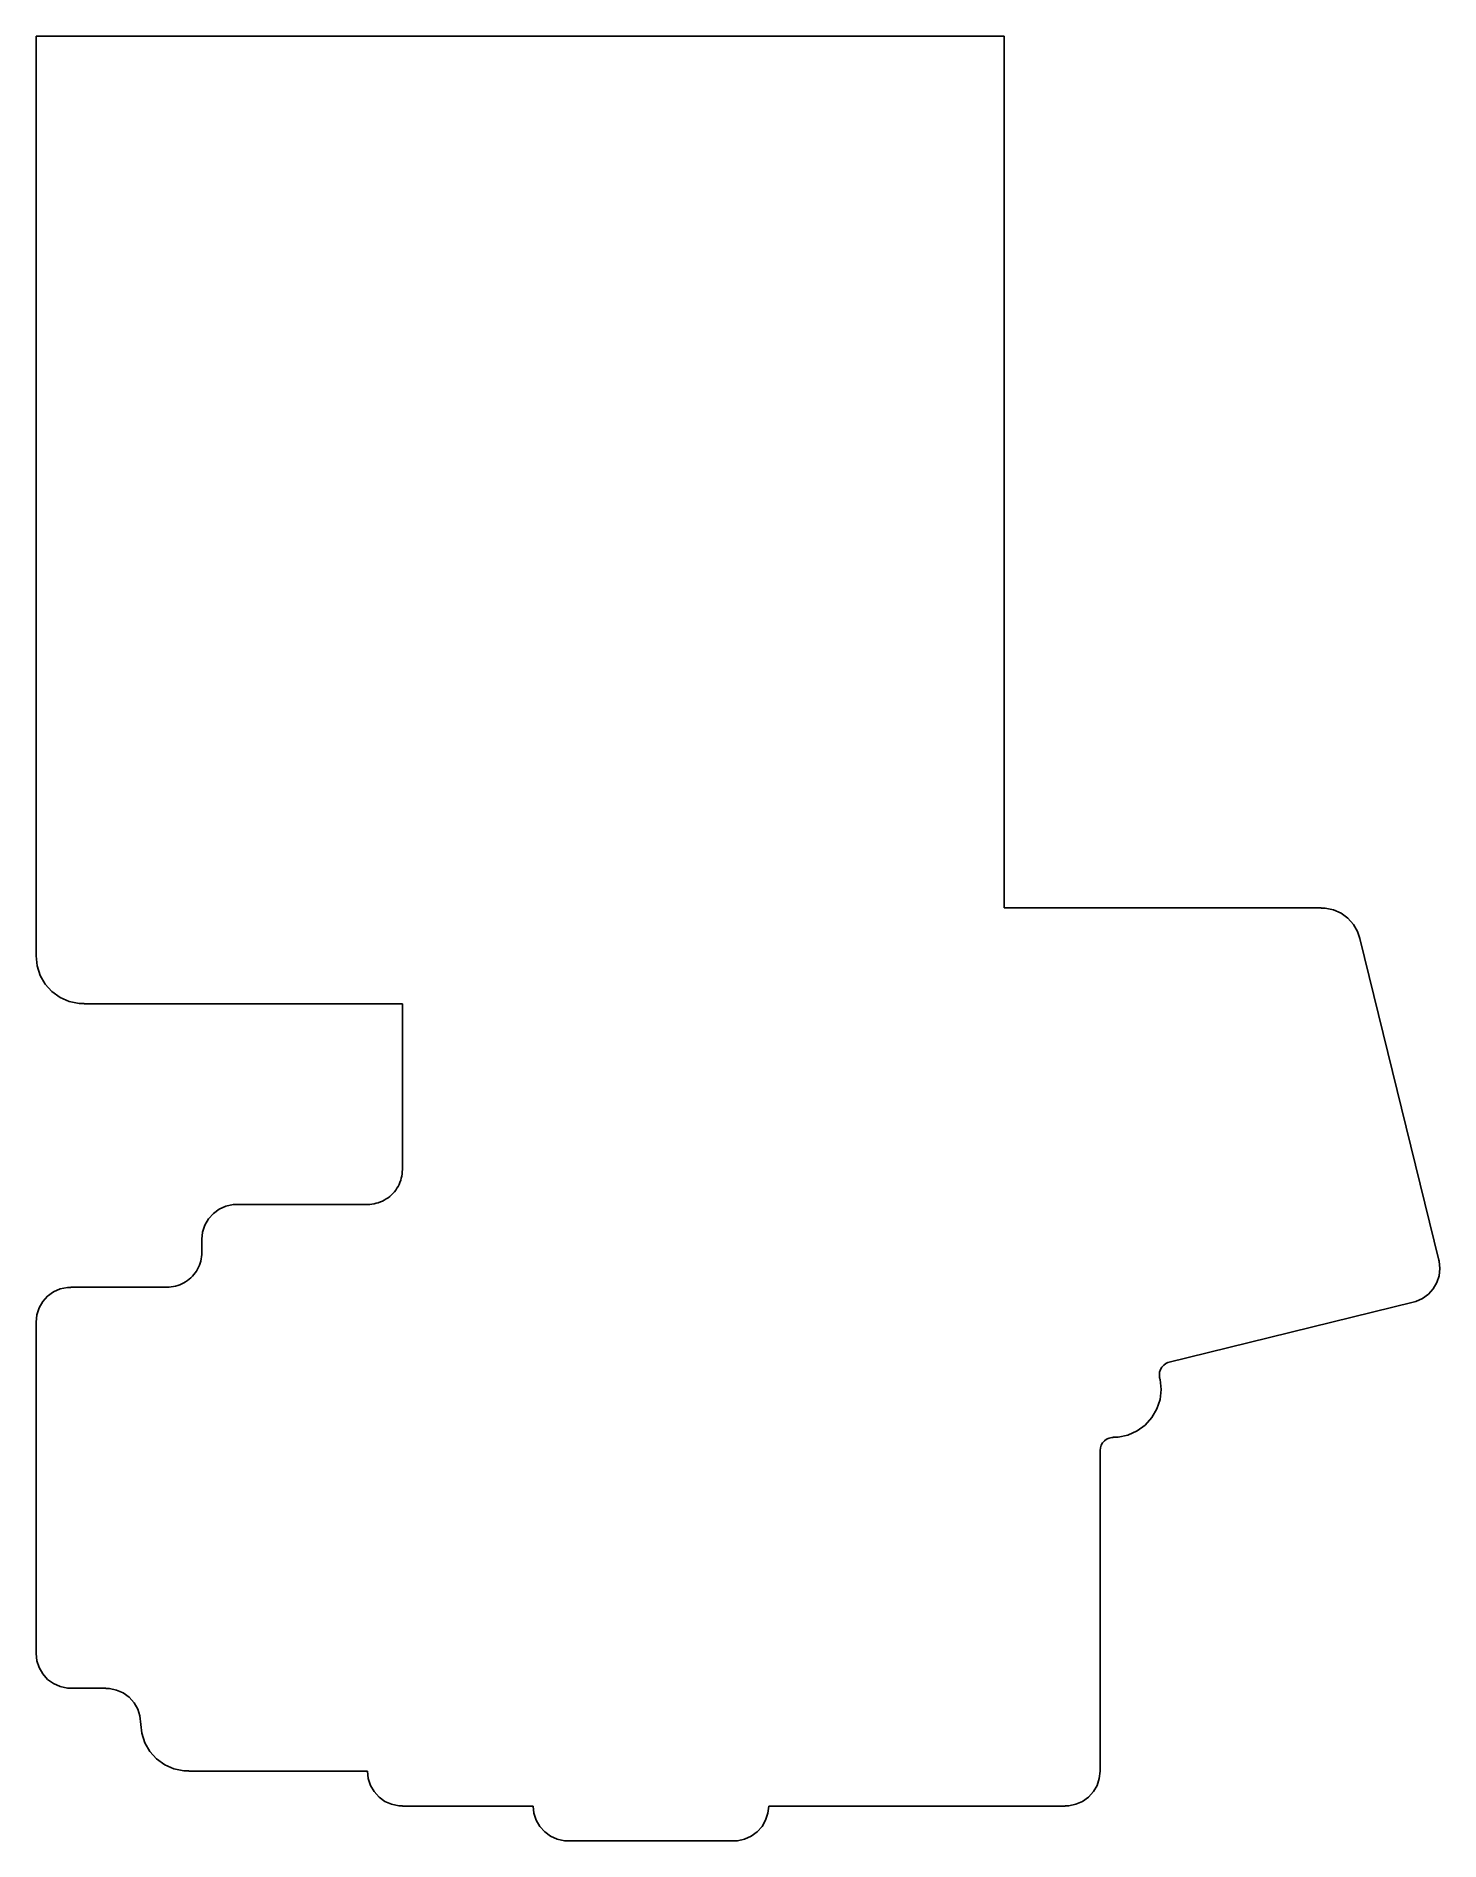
# Model space of a CAD drawing. Header units: metres. Extents: x 0 to 161, y 0 to 207.
import ezdxf

# ---------------------------------------------------------------- set-up
doc = ezdxf.new("R2010")
doc.units = ezdxf.units.M

msp = doc.modelspace()

# ---------------------------------------------------------------- linework, layer by layer
for p, q in [((111, 207), (0, 207)), ((0, 207), (0, 101.5)), ((111, 107), (111, 207)), ((147.347, 107), (111, 107)), ((147.347, 106.975), (147.347, 107)), ((147.825, 106.975), (147.347, 106.975)), ((148.76, 106.776), (147.825, 106.975)), ((149.633, 106.387), (148.76, 106.776)), ((150.407, 105.825), (149.633, 106.387)), ((151.046, 105.115), (150.407, 105.825)), ((151.524, 104.287), (151.046, 105.115)), ((151.775, 103.515), (151.524, 104.287)), ((151.788, 103.518), (151.775, 103.515)), ((160.852, 66.6149), (151.788, 103.518)), ((0, 101.5), (0.120178, 100.356)), ((0.120178, 100.356), (0.475494, 99.2629)), ((0.475494, 99.2629), (1.0504, 98.2672)), ((1.0504, 98.2672), (1.81978, 97.4127)), ((1.81978, 97.4127), (2.75, 96.7369)), ((2.75, 96.7369), (3.8004, 96.2692)), ((3.8004, 96.2692), (4.92508, 96.0301)), ((4.92508, 96.0301), (5.5, 96.0301)), ((5.5, 96.0301), (5.5, 96)), ((5.5, 96), (42, 96)), ((42, 96), (42, 77)), ((41.9921, 76.7488), (41.9685, 76.4987)), ((42, 77), (41.9921, 76.7488)), ((41.2361, 74.6488), (41.082, 74.4503)), ((41.3773, 74.8567), (41.2361, 74.6488)), ((41.5052, 75.073), (41.3773, 74.8567)), ((41.6193, 75.2969), (41.5052, 75.073)), ((41.7191, 75.5275), (41.6193, 75.2969)), ((41.8042, 75.7639), (41.7191, 75.5275)), ((41.8743, 76.0052), (41.8042, 75.7639)), ((41.9291, 76.2505), (41.8743, 76.0052)), ((41.9685, 76.4987), (41.9291, 76.2505)), ((21, 72.4641), (20.3235, 71.9726)), ((21.7639, 72.8042), (21, 72.4641)), ((22.5819, 72.9781), (21.7639, 72.8042)), ((23, 72.9781), (22.5819, 72.9781)), ((38, 73), (23, 73)), ((23, 73), (23, 72.9781)), ((38.2512, 73.0079), (38, 73)), ((38.5013, 73.0315), (38.2512, 73.0079)), ((38.7495, 73.0708), (38.5013, 73.0315)), ((38.9948, 73.1257), (38.7495, 73.0708)), ((39.2361, 73.1958), (38.9948, 73.1257)), ((39.4725, 73.2809), (39.2361, 73.1958)), ((39.7031, 73.3807), (39.4725, 73.2809)), ((39.927, 73.4948), (39.7031, 73.3807)), ((40.1433, 73.6227), (39.927, 73.4948)), ((40.3511, 73.7639), (40.1433, 73.6227)), ((40.5497, 73.9179), (40.3511, 73.7639)), ((40.7382, 74.0841), (40.5497, 73.9179)), ((40.9159, 74.2618), (40.7382, 74.0841)), ((41.082, 74.4503), (40.9159, 74.2618)), ((19.3458, 70.6269), (19.0874, 69.8316)), ((19.7639, 71.3511), (19.3458, 70.6269)), ((20.3235, 71.9726), (19.7639, 71.3511)), ((19.0874, 69.8316), (19, 69)), ((19, 69), (19, 67.5)), ((18.8042, 66.2639), (18.7191, 66.0275)), ((18.8743, 66.5052), (18.8042, 66.2639)), ((18.9291, 66.7505), (18.8743, 66.5052)), ((18.9684, 66.9987), (18.9291, 66.7505)), ((18.9921, 67.2488), (18.9684, 66.9987)), ((19, 67.5), (18.9921, 67.2488)), ((160.841, 66.6122), (160.852, 66.6149)), ((160.88, 66.4924), (160.841, 66.6122)), ((160.967, 65.6608), (160.88, 66.4924)), ((17.3511, 64.2639), (17.1433, 64.1227)), ((17.5497, 64.4179), (17.3511, 64.2639)), ((17.7382, 64.5841), (17.5497, 64.4179)), ((17.9159, 64.7618), (17.7382, 64.5841)), ((18.082, 64.9503), (17.9159, 64.7618)), ((18.2361, 65.1488), (18.082, 64.9503)), ((18.3773, 65.3567), (18.2361, 65.1488)), ((18.5052, 65.573), (18.3773, 65.3567)), ((18.6193, 65.7969), (18.5052, 65.573)), ((18.7191, 66.0275), (18.6193, 65.7969)), ((160.621, 64.0338), (160.88, 64.8291)), ((160.88, 64.8291), (160.967, 65.6608)), ((1.32347, 62.4726), (0.763931, 61.8511)), ((2, 62.9641), (1.32347, 62.4726)), ((2.76393, 63.3042), (2, 62.9641)), ((3.58188, 63.4781), (2.76393, 63.3042)), ((4, 63.4781), (3.58188, 63.4781)), ((15, 63.5), (4, 63.5)), ((4, 63.5), (4, 63.4781)), ((15.2512, 63.5079), (15, 63.5)), ((15.5013, 63.5315), (15.2512, 63.5079)), ((15.7495, 63.5708), (15.5013, 63.5315)), ((15.9948, 63.6257), (15.7495, 63.5708)), ((16.2361, 63.6958), (15.9948, 63.6257)), ((16.4725, 63.7809), (16.2361, 63.6958)), ((16.7031, 63.8807), (16.4725, 63.7809)), ((16.927, 63.9948), (16.7031, 63.8807)), ((17.1433, 64.1227), (16.927, 63.9948)), ((158.203, 61.8565), (158.967, 62.1967)), ((158.967, 62.1967), (159.644, 62.6882)), ((159.644, 62.6882), (160.203, 63.3096)), ((160.203, 63.3096), (160.621, 64.0338)), ((0.087402, 60.3316), (0, 59.5)), ((0.34581, 61.1269), (0.087402, 60.3316)), ((0.763931, 61.8511), (0.34581, 61.1269)), ((129.786, 54.8658), (157.921, 61.7762)), ((157.916, 61.7956), (158.203, 61.8565)), ((157.921, 61.7762), (157.916, 61.7956)), ((0, 59.5), (0, 21.5)), ((128.831, 53.7588), (128.928, 54.0571)), ((128.928, 54.0571), (129.084, 54.3286)), ((129.084, 54.3286), (129.294, 54.5617)), ((129.294, 54.5617), (129.548, 54.746)), ((129.548, 54.746), (129.789, 54.8533)), ((129.789, 54.8533), (129.786, 54.8658)), ((128.798, 53.447), (128.831, 53.7588)), ((128.831, 53.1351), (128.798, 53.447)), ((128.826, 53.0855), (128.845, 53.0902)), ((128.88, 52.9208), (128.826, 53.0855)), ((128.845, 53.0902), (128.831, 53.1351)), ((129, 51.7773), (128.88, 52.9208)), ((128.88, 50.6338), (129, 51.7773)), ((128.525, 49.5402), (128.88, 50.6338)), ((126.25, 47.0141), (127.18, 47.69)), ((127.18, 47.69), (127.95, 48.5445)), ((127.95, 48.5445), (128.525, 49.5402)), ((122.13, 45.3874), (122.286, 45.659)), ((122.286, 45.659), (122.496, 45.892)), ((122.496, 45.892), (122.75, 46.0763)), ((122.75, 46.0763), (123.036, 46.2039)), ((123.036, 46.2039), (123.343, 46.2691)), ((123.343, 46.2691), (123.5, 46.2691)), ((123.5, 46.2691), (123.5, 46.3074)), ((123.5, 46.3074), (124.075, 46.3074)), ((124.075, 46.3074), (125.2, 46.5465)), ((125.2, 46.5465), (126.25, 47.0141)), ((122, 44.7773), (122.033, 45.0892)), ((122, 8), (122, 44.7773)), ((122.033, 45.0892), (122.13, 45.3874)), ((0, 21.5), (0.087402, 20.6684)), ((0.087402, 20.6684), (0.34581, 19.873)), ((0.34581, 19.873), (0.763931, 19.1488)), ((0.763931, 19.1488), (1.32347, 18.5274)), ((1.32347, 18.5274), (2, 18.0359)), ((2, 18.0359), (2.76393, 17.6958)), ((2.76393, 17.6958), (3.58188, 17.5219)), ((3.58188, 17.5219), (4, 17.5219)), ((4, 17.5219), (4, 17.5)), ((4, 17.5), (8, 17.5)), ((8, 17.5), (8, 17.4781)), ((8, 17.4781), (8.41811, 17.4781)), ((8.41811, 17.4781), (9.23605, 17.3042)), ((9.23605, 17.3042), (10, 16.9641)), ((10, 16.9641), (10.6765, 16.4726)), ((10.6765, 16.4726), (11.2361, 15.8511)), ((11.2361, 15.8511), (11.6542, 15.1269)), ((11.6542, 15.1269), (11.9126, 14.3316)), ((11.9126, 14.3316), (12.1202, 12.3565)), ((12.1202, 12.3565), (12.4755, 11.2629)), ((12.4755, 11.2629), (13.0504, 10.2672)), ((13.0504, 10.2672), (13.8198, 9.41269)), ((13.8198, 9.41269), (14.75, 8.73685)), ((14.75, 8.73685), (15.8004, 8.26918)), ((15.8004, 8.26918), (16.9251, 8.03012)), ((16.9251, 8.03012), (17.5, 8.03012)), ((17.5, 8.03012), (17.5, 8)), ((17.5, 8), (38, 8)), ((38, 8), (38.0874, 7.16835)), ((38.0874, 7.16835), (38.3458, 6.37305)), ((38.3458, 6.37305), (38.7639, 5.64885)), ((121.236, 5.64885), (121.654, 6.37305)), ((121.654, 6.37305), (121.913, 7.16835)), ((121.913, 7.16835), (122, 8)), ((38.7639, 5.64885), (39.3235, 5.02742)), ((39.3235, 5.02742), (40, 4.53589)), ((40, 4.53589), (40.7639, 4.19577)), ((40.7639, 4.19577), (41.5819, 4.02191)), ((118.418, 4.02191), (119.236, 4.19577)), ((119.236, 4.19577), (120, 4.53589)), ((120, 4.53589), (120.677, 5.02742)), ((120.677, 5.02742), (121.236, 5.64885)), ((41.5819, 4.02191), (42, 4.02191)), ((42, 4.02191), (42, 4)), ((42, 4), (57, 4)), ((57, 4), (57.0874, 3.16835)), ((57.0874, 3.16835), (57.3458, 2.37305)), ((57.3458, 2.37305), (57.7639, 1.64885)), ((83.2361, 1.64885), (83.6542, 2.37305)), ((83.6542, 2.37305), (83.9126, 3.16835)), ((83.9126, 3.16835), (84, 4)), ((84, 4), (118, 4)), ((118, 4), (118, 4.02191)), ((118, 4.02191), (118.418, 4.02191)), ((57.7639, 1.64885), (58.3235, 1.02742)), ((58.3235, 1.02742), (59, 0.535889)), ((59, 0.535889), (59.7639, 0.19577)), ((59.7639, 0.19577), (60.5819, 0.021912)), ((60.5819, 0.021912), (61, 0.021912)), ((61, 0.021912), (61, 0)), ((61, 0), (80, 0)), ((80, 0.021912), (80.4181, 0.021912)), ((80, 0), (80, 0.021912)), ((80.4181, 0.021912), (81.2361, 0.19577)), ((81.2361, 0.19577), (82, 0.535889)), ((82, 0.535889), (82.6765, 1.02742)), ((82.6765, 1.02742), (83.2361, 1.64885))]:
    msp.add_line(p, q)

doc.saveas('drawing.dxf')
